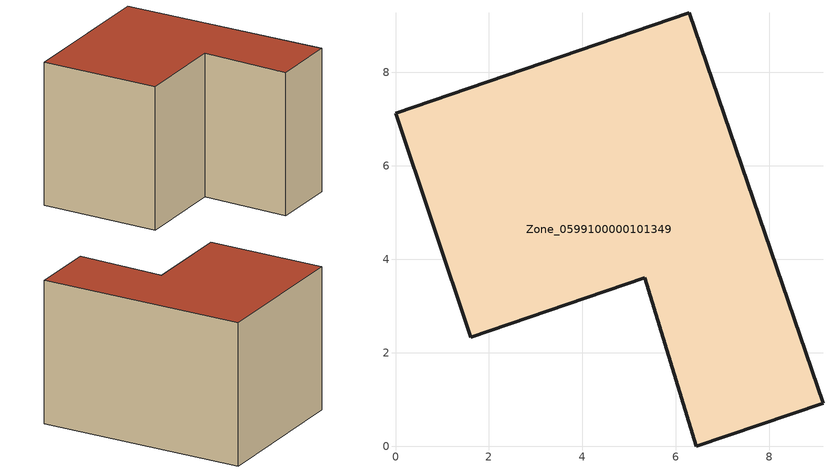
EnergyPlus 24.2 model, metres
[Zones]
Zone_0599100000101349
 floor ground (C_G): 5.34,3.6 1.61,2.33 0,7.13 6.29,9.27 9.15,0.92 6.44,0 z0
 wall outside (C_F): 6.29,9.27 0,7.13 1.61,2.33 5.34,3.6 6.44,0 9.15,0.92 6.29,9.27 z0:6.12
 roof outside (C_R): 9.15,0.92 6.29,9.27 0,7.13 1.61,2.33 5.34,3.6 6.44,0 z6.12
[BUILDING]
Pand.0599100000101349: North Axis=0; Terrain=City; Loads Convergence Tolerance Value=0.04; Temperature Convergence Tolerance Value=0.4; Solar Distribution=FullExterior; Maximum Number of Warmup Days=25; Minimum Number of Warmup Days=1
[Site:Location]
Rotterdam.The.Hague.AP_ZH_NLD Design_Conditions: Latitude=51.96; Longitude=4.45; Time Zone=1; Elevation=-4.5
[SITE:GROUNDTEMPERATURE:BUILDINGSURFACE]
18, 18, 18, 18, 18, 18, 18, 18, 18, 18, 18, 18
[MATERIAL] Thermal Absorptance=0.9; Solar Absorptance=0.7; Visible Absorptance=0.7
Name | Roughness | Thickness | Conductivity | Density | Specific Heat
G.TI.1946 | MediumSmooth | 0.15 | 1 | 540 | 1210
F.TI.1946 | Rough | 0.3 | 0.857143 | 1920 | 840
R.TI.1946 | MediumRough | 0.2 | 0.1 | 1500 | 1000
[CONSTRUCTION]
C_G: G.TI.1946
C_F: F.TI.1946
C_R: R.TI.1946
[ZONE]
Zone_0599100000101349: Type=1; Multiplier=1; Ceiling Height=Autocalculate; Volume=Autocalculate; Floor Area=autocalculate; Part of Total Floor Area=Yes
[ZONEINFILTRATION:DESIGNFLOWRATE]
Infil_Zone_0599100000101349: Zone or ZoneList or Space or SpaceList=Zone_0599100000101349; Schedule=AlwaysOn; Design Flow Rate Calculation Method=Flow/Area; Flow Rate per Floor Area=0.003; Constant Term Coefficient=1; Temperature Term Coefficient=0; Velocity Term Coefficient=0; Velocity Squared Term Coefficient=0
[HVACTEMPLATE:ZONE:IDEALLOADSAIRSYSTEM]
Zone_0599100000101349: Maximum Heating Supply Air Temperature=50; Minimum Cooling Supply Air Temperature=13; Maximum Heating Supply Air Humidity Ratio=0.0156; Minimum Cooling Supply Air Humidity Ratio=0.0077; Heating Limit=NoLimit; Cooling Limit=NoLimit; Dehumidification Control Type=ConstantSensibleHeatRatio; Cooling Sensible Heat Ratio=0.7; Dehumidification Setpoint=60; Humidification Control Type=None; Humidification Setpoint=30; Outdoor Air Method=None; Outdoor Air Flow Rate per Person=0.00944; Outdoor Air Flow Rate per Zone Floor Area=0; Outdoor Air Flow Rate per Zone=0; Demand Controlled Ventilation Type=None; Outdoor Air Economizer Type=NoEconomizer; Heat Recovery Type=None; Sensible Heat Recovery Effectiveness=0.7; Latent Heat Recovery Effectiveness=0.65
[ZONECONTROL:THERMOSTAT]
ThermostatControl_Zone_0599100000101349: Zone or ZoneList=Zone_0599100000101349; Control Type Schedule=DualSetpointControlType; Control 1=Thermostat_Zone_0599100000101349; Temperature Difference Between Cutout And Setpoint=0
[THERMOSTATSETPOINT:DUALSETPOINT]
Thermostat_Zone_0599100000101349: Heating Setpoint Temperature Schedule=HeatingSetpoint_Zone_0599100000101349; Cooling Setpoint Temperature Schedule=CoolingSetpoint_Zone_0599100000101349
[SCHEDULE:COMPACT]
HeatingSetpoint_Zone_0599100000101349: Through: 12/31, For: AllDays, Until: 24:00, 21
CoolingSetpoint_Zone_0599100000101349: Through: 12/31, For: AllDays, Until: 24:00, 24
DualSetpointControlType: Through: 12/31, For: AllDays, Until: 24:00, 4
AlwaysOn: Through: 12/31, For: AllDays, Until: 24:00, 1
